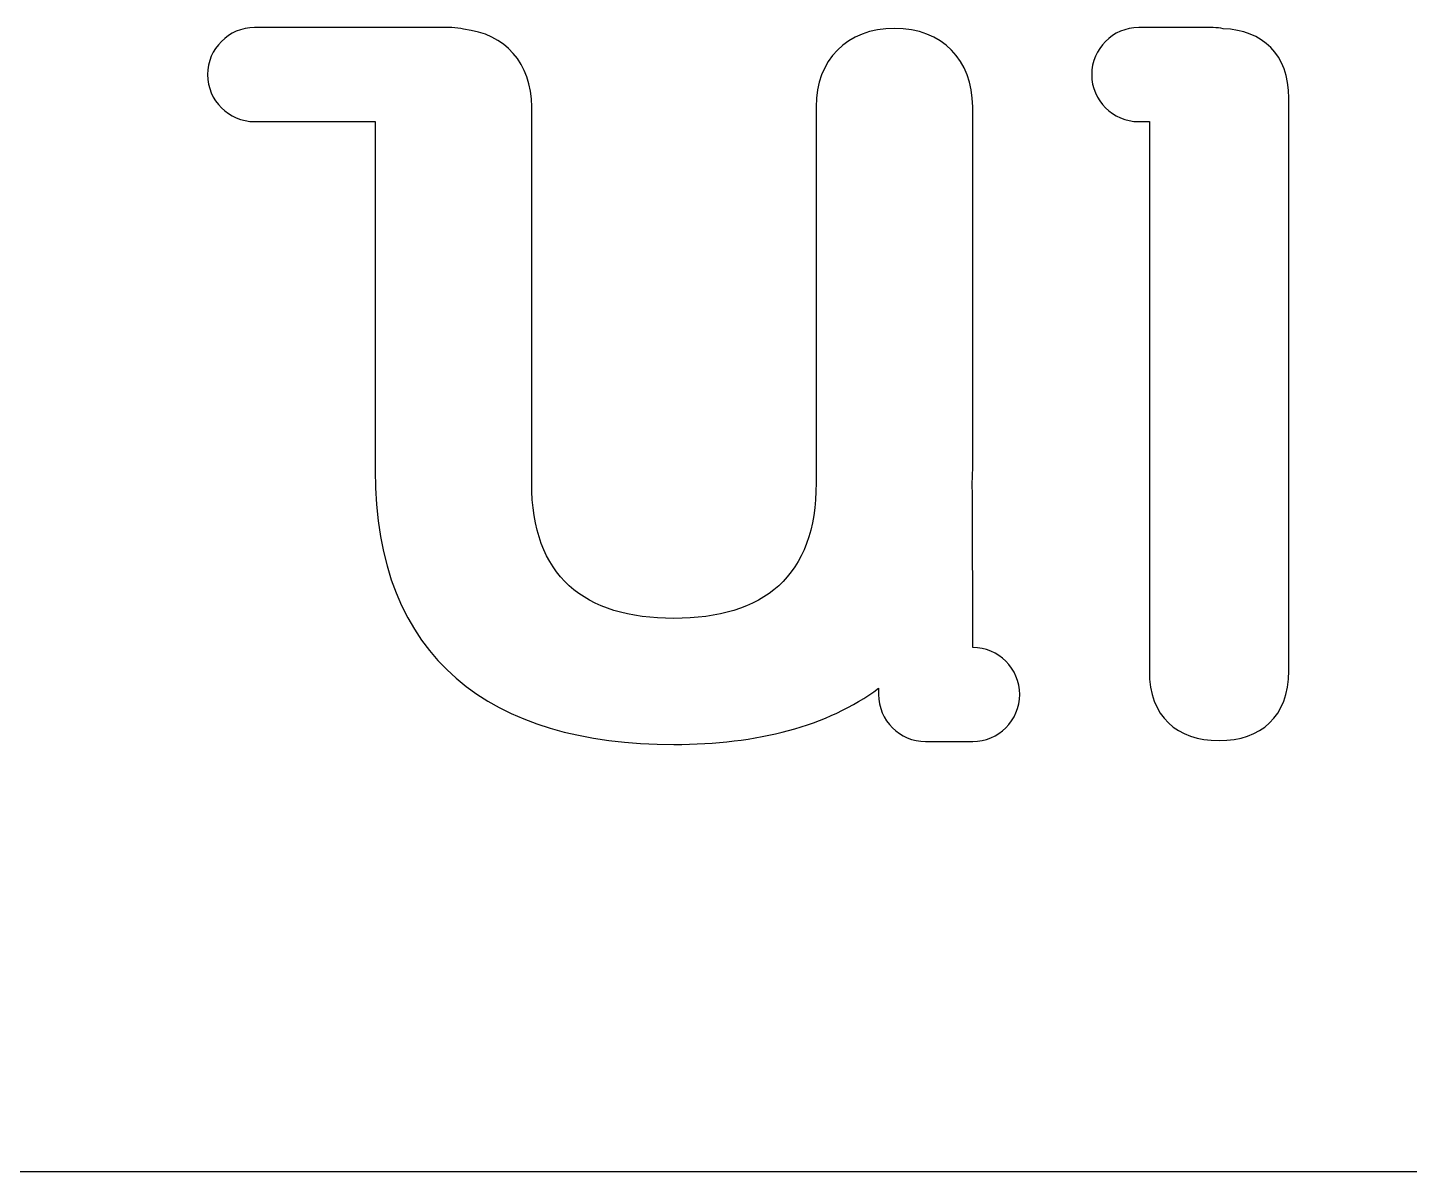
# Model space of a CAD drawing. Extents: x 16 to 1660, y 62 to 1240.
# Drawn here: x 115.03 to 142.57, y 69.64 to 92.43 of the extents above; entities that cross this region are included whole.
import ezdxf

# ---------------------------------------------------------------- set-up
doc = ezdxf.new("R2010")
doc.units = 0
doc.layers.get('0').update_dxf_attribs({"linetype": 'CONTINUOUS'})

msp = doc.modelspace()

# ---------------------------------------------------------------- linework, layer by layer
at = {"color": 7}
for points in [[(123.486616, 92.430036), (119.554696, 92.430036)], [(138.660858, 92.430036), (137.174393, 92.430036)], [(138.858696, 92.408304), (138.858696, 92.408304)], [(140.163409, 79.61122), (140.163409, 91.025416)], [(125.076938, 83.358849), (125.076938, 90.854107)], [(130.745936, 90.854107), (130.745936, 83.358849)], [(133.86562, 83.606076), (133.86562, 90.854107)], [(119.554696, 90.557491), (121.956971, 90.557491), (121.956971, 83.606358)], [(137.174393, 90.557491), (137.386342, 90.557491), (137.386342, 79.61122)], [(133.86562, 80.077451), (133.863927, 83.153109)], [(133.86562, 80.077451), (133.86562, 80.077451)], [(131.991382, 79.265216), (131.991382, 79.141602)], [(132.927513, 78.205753), (133.86562, 78.205753)], [(68.124211, 69.638898), (268.148364, 69.638898)]]:
    msp.add_lwpolyline(points, dxfattribs=at)
for points in [[(119.554696, 92.430036), (119.037664, 92.430036), (118.618282, 92.010936), (118.618282, 91.494187)], [(123.72086, 92.397016), (123.645507, 92.416489), (123.567896, 92.430036), (123.486616, 92.430036)], [(125.076938, 90.854107), (125.076938, 91.716296), (124.551722, 92.311784), (123.72086, 92.397016)], [(132.30606, 92.414231), (131.354689, 92.414231), (130.745936, 91.785722), (130.745936, 90.854107)], [(133.86562, 90.854107), (133.86562, 91.786004), (133.256867, 92.414231), (132.30606, 92.414231)], [(137.174393, 92.430036), (136.65708, 92.430036), (136.237698, 92.010936), (136.237698, 91.494187)], [(138.858696, 92.408304), (138.794913, 92.421851), (138.728873, 92.430036), (138.660858, 92.430036)], [(140.163409, 91.025416), (140.163409, 91.906231), (139.646942, 92.376131), (138.858696, 92.408304)], [(118.618282, 91.494187), (118.618282, 90.976309), (119.037664, 90.557491), (119.554696, 90.557491)], [(136.237698, 91.494187), (136.237698, 90.976309), (136.65708, 90.557491), (137.174393, 90.557491)], [(121.956971, 83.606358), (121.956971, 79.840384), (124.277967, 78.147051), (127.911296, 78.147051)], [(133.852356, 83.267691), (133.856871, 83.38058), (133.86562, 83.489236), (133.86562, 83.606076)], [(127.911296, 80.6577), (126.123136, 80.6577), (125.076938, 81.494489), (125.076938, 83.358849)], [(130.745936, 83.358849), (130.745936, 81.494489), (129.699456, 80.6577), (127.911296, 80.6577)], [(133.863927, 83.153109), (133.863927, 83.19262), (133.857153, 83.229591), (133.852356, 83.267691)], [(134.802316, 79.141602), (134.802316, 79.658351), (134.382933, 80.077451), (133.86562, 80.077451)], [(137.386342, 79.61122), (137.386342, 78.698513), (137.938087, 78.222969), (138.775158, 78.222969)], [(138.775158, 78.222969), (139.611947, 78.222969), (140.163409, 78.698513), (140.163409, 79.61122)], [(127.911296, 78.147051), (129.584027, 78.147051), (130.973407, 78.510836), (131.991382, 79.265216)], [(131.991382, 79.141602), (131.991382, 78.624853), (132.410482, 78.205753), (132.927513, 78.205753)], [(133.86562, 78.205753), (134.382933, 78.205753), (134.802316, 78.624853), (134.802316, 79.141602)]]:
    msp.add_open_spline(points, degree=3, dxfattribs=at)

doc.saveas('drawing.dxf')
